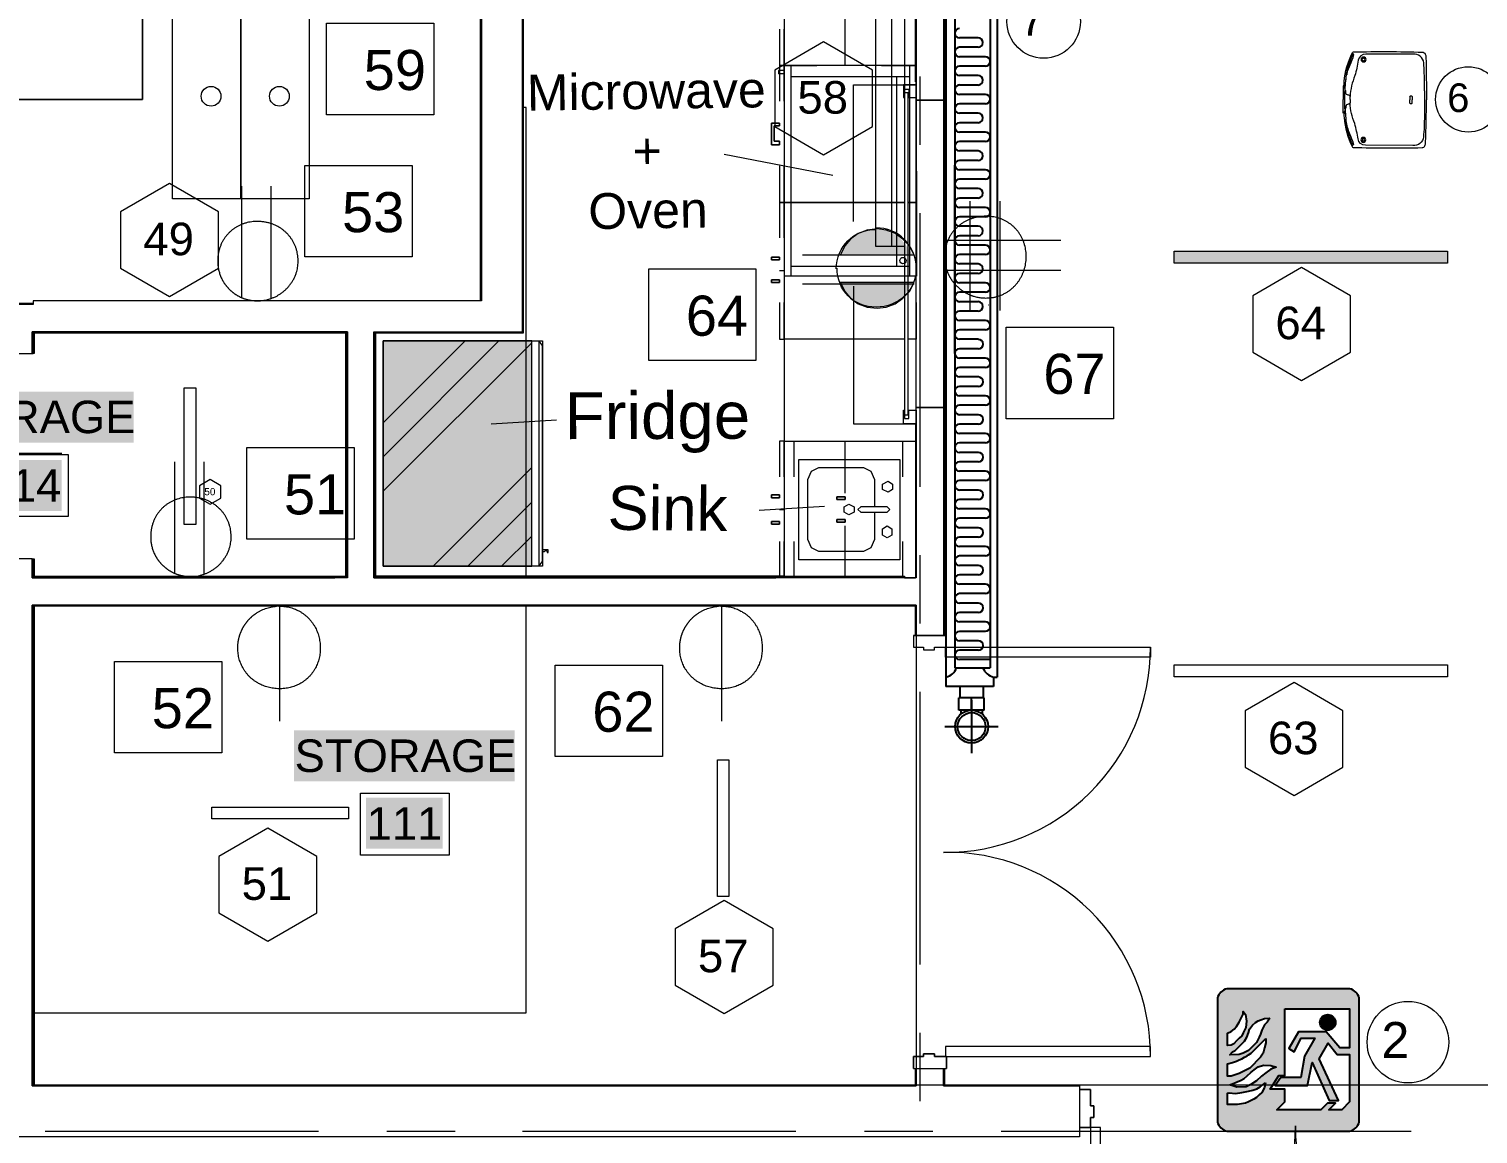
# Model space of a CAD drawing. Header units: inches. Extents: x 0.9 to 36.3, y 0.7 to 23.3.
# Drawn here: x 22.03 to 24.68, y 6.105 to 8.125 of the extents above; entities that cross this region are included whole.
import ezdxf

# ---------------------------------------------------------------- set-up
doc = ezdxf.new("R2010")
doc.units = ezdxf.units.IN
doc.linetypes.add('CENTER', pattern=[50.8, 31.75, -6.35, 6.35, -6.35])
doc.layers.get('0').update_dxf_attribs({"color": 1})
doc.layers.add('Baseboard heater', color=7, linetype='Continuous', true_color=0x581317)
doc.layers.add('PDF_Solid Fills', color=7, linetype='Continuous', true_color=0xffffff)
for name, color, linetype, lineweight, true_color in [('Blocks', 7, 'Continuous', 5, 0x9a9c7f), ('Boarder for name', 7, 'Continuous', 5, 0x777777), ('Doors', 7, 'Continuous', 5, 0xf2db9c), ('Lights', 7, 'Continuous', 15, 0xff0a0a), ('Numbering Baseboard Heater', 7, 'Continuous', 0, 0x581317), ('Numbering Lights', 1, 'Continuous', 15, 0xff0000), ('Numbering Projectors', 7, 'Continuous', 0, 0x9a9c7f), ('PDF_Geometry', 7, 'Continuous', 9, 0x777777)]:
    doc.layers.add(name, color=color, linetype=linetype, lineweight=lineweight, true_color=true_color)
for name, color, linetype, lineweight in [('Numbering receptecles', 170, 'Continuous', 15), ('Numbering Signages', 82, 'Continuous', 0), ('Receptacles', 170, 'Continuous', 15)]:
    doc.layers.add(name, color=color, linetype=linetype, lineweight=lineweight)
doc.layers.add('PDF_Text', color=7, linetype='Continuous')
doc.layers.add('Signages', color=82, linetype='Continuous')
doc.styles.add('PDF Arial', font='arial.ttf')
doc.styles.get("Standard").update_dxf_attribs({"font": 'arial.ttf'})

# ---------------------------------------------------------------- blocks, each defined once
blk = doc.blocks.new('Epson 5040ub_top_cad-block.com')
at = {"color": 0}
for points in [[(-73.9, -4.5), (-73.9, 0), (0, 0)], [(73.9, -4.5), (73.9, 0), (0, 0)], [(-230.6, -53.4), (-238.1, -47.2)], [(-219.7, -49.3), (-227.7, -42.6)], [(-208.3, -44.9), (-216.4, -38.2)], [(-198.7, -41.1), (-206.5, -34.6)], [(-188.1, -37), (-195.3, -31)], [(-177.2, -32.4), (-183.1, -27.5)], [(-167.9, -28.7), (-172.6, -24.9)], [(-157.3, -24.9), (-160.4, -22.3)], [(-147.5, -21.8), (-149.4, -20.3)], [(-138.3, -19.3), (-138.9, -18.8)], [(138.3, -19.3), (138.9, -18.8)], [(147.5, -21.8), (149.4, -20.3)], [(157.3, -24.9), (160.4, -22.3)], [(167.9, -28.7), (172.6, -24.9)], [(177.2, -32.4), (183.1, -27.5)], [(188.1, -37), (195.3, -31)], [(198.7, -41.1), (206.5, -34.6)], [(208.3, -44.9), (216.4, -38.2)], [(219.7, -49.3), (227.7, -42.6)], [(230.6, -53.4), (238.1, -47.2)], [(-18.6, -359.4), (0, -359.4)], [(-18.6, -371.4), (0, -371.4)], [(18.6, -359.4), (0, -359.4)], [(18.6, -371.4), (0, -371.4)], [(-48.7, -438.5), (48.7, -438.5)]]:
    blk.add_lwpolyline(points, dxfattribs=at)
for points in [[(0, -36.6), (-16.8, -36.6, -0.354906), (-24.2, -30.6, -0.016056), (-25.6, -22.2, 0.285232), (-31.3, -15.4, 0.084022), (-44.3, -13.5, -0.143766), (-48.6, -12.3, -0.072792), (-51.7, -9.7), (-60.2, -10.3, 0.320532), (-65.8, -5.2, 0.048215), (-96.9, -4.8, 0.096612), (-253.6, -49, 0.263617), (-257.6, -55.1, 0.012885), (-257.6, -426.5, -0.781265)], [(-60.2, -10.3), (-106, -13.5, 0.045223), (-106, -13.5, 0.07056), (-174.3, -31.3, -0.006437), (-228.3, -52.6, -0.072856), (-242.6, -55.7, -0.70445), (-245.6, -48.9, -0.081569), (-240.3, -45.4, -0.0531), (-169.8, -21.4, -0.048177), (-106, -13.5, -6.183682)], [(-48.7, -438.5), (-87.3, -438.5, -0.020934), (-200.3, -433.8, -0.427836), (-246.2, -376.8), (-246.2, -120.6, -0.367703), (-212.3, -80.7, 0.026801), (-129.5, -62.7, 0.03082), (-129.5, -62.7, -0.081077), (-16.8, -36.6, -8.970593)], [(-246.5, -53.2, -0.112665), (-245.6, -51.7, -0.081569), (-240.3, -48.2, -0.0531), (-169.8, -24.2, -0.02751), (-133.5, -18.2, -0.02751)], [(0, -36.6), (16.8, -36.6, 0.354906), (24.2, -30.6, 0.016056), (25.6, -22.2, -0.285232), (31.3, -15.4, -0.084022), (44.3, -13.5, 0.143766), (48.6, -12.3, 0.072792), (51.7, -9.7), (60.2, -10.3, -0.320532), (65.8, -5.2, -0.048215), (96.9, -4.8, -0.096612), (253.6, -49, -0.263617), (257.6, -55.1, -0.012885), (257.6, -426.5, 0.781265)], [(48.7, -438.5), (87.3, -438.5, 0.020934), (200.3, -433.8, 0.427836), (246.2, -376.8), (246.2, -120.6, 0.367703), (212.3, -80.7, -0.026801), (129.5, -62.7, -0.03082), (129.5, -62.7, 0.081077), (16.8, -36.6, 8.970593)], [(60.2, -10.3), (106, -13.5, -0.045223), (106, -13.5, -0.07056), (174.3, -31.3, 0.006437), (228.3, -52.6, 0.072856), (242.6, -55.7, 0.70445), (245.6, -48.9, 0.081569), (240.3, -45.4, 0.0531), (169.8, -21.4, 0.048177), (106, -13.5, 6.183682)], [(246.5, -53.2, 0.112665), (245.6, -51.7, 0.081569), (240.3, -48.2, 0.0531), (169.8, -24.2, 0.02751), (133.5, -18.2, 0.02751)], [(-257.6, -426.5, 0.30611), (-247.4, -441.7, 0.079705), (-229.7, -445.7, 0.003039), (0, -450, 73.76926)], [(257.6, -426.5, -0.30611), (247.4, -441.7, -0.079705), (229.7, -445.7, -0.003039), (0, -450, -73.76926)]]:
    blk.add_lwpolyline(points, format="xyb", dxfattribs=at)
for centre, radius in [((-217, -109.2), 13.3), ((-217, -109.2), 7.38), ((217, -109.2), 13.3), ((217, -109.2), 7.38)]:
    blk.add_circle(centre, radius, dxfattribs=at)
for centre, radius, start, end in [((0, -858.8), 850.7, 86.51693, 93.48307), ((-14, -365.4), 7.59, 127.73948, 232.26052), ((14, -365.4), 7.59, 307.73948, 52.26052)]:
    blk.add_arc(centre, radius, start, end, dxfattribs=at)

msp = doc.modelspace()

# ---------------------------------------------------------------- hatches: boundary and pattern name
at = {"layer": 'Lights', "linetype": 'ByBlock', "ltscale": 0.001, "transparency": 33554559}
h = msp.add_hatch(color=256, dxfattribs=at)
h.paths.add_polyline_path([(24.124, 7.7186), (24.124, 7.6966), (24.624, 7.6966), (24.624, 7.7186)])
h.paths.add_polyline_path([(26.474, 7.6966), (26.474, 7.7186), (25.974, 7.7186), (25.974, 7.6966)])
h.paths.add_polyline_path([(28.334, 7.6966), (28.334, 7.7186), (27.834, 7.7186), (27.834, 7.6966)])
at = {"layer": 'Receptacles', "linetype": 'ByBlock', "transparency": 33554559}
for points in [[(23.536, 7.747), (23.5136, 7.7164), (23.5136, 7.7123), (23.6462, 7.7123), (23.6218, 7.745), (23.5952, 7.7572), (23.5626, 7.7593)], [(23.6279, 7.6348), (23.6462, 7.6613), (23.5136, 7.6613), (23.5136, 7.6572), (23.536, 7.6287), (23.5605, 7.6164), (23.6014, 7.6185)]]:
    msp.add_hatch(color=256, dxfattribs=at).paths.add_polyline_path(points)
at = {"layer": 'Signages', "linetype": 'ByBlock', "ltscale": 0.001, "transparency": 33554559}
h = msp.add_hatch(color=256, dxfattribs=at)
h.paths.add_polyline_path([(24.4059, 6.2706), (24.4221, 6.2501), (24.4447, 6.2501), (24.4447, 6.1635), (24.4304, 6.1489), (24.4071, 6.1489), (24.4193, 6.1613), (24.4047, 6.1613), (24.3925, 6.1489), (24.3118, 6.1489), (24.3261, 6.1635), (24.3261, 6.1868), (24.2994, 6.1868), (24.3152, 6.2117), (24.3261, 6.2117), (24.3261, 6.3222), (24.2548, 6.3222), (24.2564, 6.311), (24.2549, 6.2994), (24.2501, 6.2895), (24.2476, 6.2844), (24.2428, 6.2798), (24.2378, 6.2748), (24.233, 6.2699), (24.2281, 6.2671), (24.2213, 6.2663), (24.2213, 6.2892), (24.2281, 6.2919), (24.2335, 6.2964), (24.2379, 6.3016), (24.2427, 6.309), (24.2453, 6.314), (24.2494, 6.3222), (24.2031, 6.3222), (24.2031, 6.1271, 0.273363), (24.2205, 6.1098), (24.3453, 6.1098, 0.005194), (24.3455, 6.1293, -0.001433), (24.3455, 6.1348, -0.001433), (24.3455, 6.1293, 0.005194), (24.3458, 6.1098), (24.4452, 6.1098, 0.273363), (24.4626, 6.1271), (24.4626, 6.3222), (24.4447, 6.3222), (24.4447, 6.2624), (24.4268, 6.2624), (24.4019, 6.2918), (24.3511, 6.2918), (24.3334, 6.2612), (24.3434, 6.2549), (24.3564, 6.2801), (24.3811, 6.2801), (24.3626, 6.2472), (24.3554, 6.2081), (24.3188, 6.2081), (24.309, 6.1933), (24.3679, 6.1933), (24.3764, 6.2352), (24.4072, 6.1662), (24.4243, 6.1662), (24.3893, 6.2419)])
h.paths.add_polyline_path([(24.3106, 6.227), (24.3008, 6.2231), (24.2915, 6.2168), (24.2837, 6.2102), (24.2743, 6.202), (24.2645, 6.1951), (24.2557, 6.191), (24.2384, 6.1903), (24.2256, 6.1948), (24.2337, 6.1979), (24.2407, 6.2006), (24.2455, 6.2024), (24.2518, 6.2063), (24.2575, 6.2113), (24.2642, 6.2173), (24.2706, 6.222), (24.2779, 6.2278), (24.2876, 6.2307), (24.301, 6.2299)], flags=16)
h.paths.add_polyline_path([(24.2918, 6.2717), (24.2894, 6.2623), (24.2869, 6.2524), (24.2819, 6.2451), (24.2771, 6.2403), (24.2673, 6.2303), (24.2624, 6.2254), (24.2576, 6.2229), (24.2526, 6.2204), (24.2427, 6.2155), (24.2354, 6.213), (24.228, 6.2105), (24.2213, 6.2105), (24.2213, 6.2328), (24.2305, 6.2352), (24.2378, 6.2377), (24.2429, 6.2401), (24.2477, 6.2423), (24.2526, 6.245), (24.2574, 6.2476), (24.2599, 6.2498), (24.265, 6.2523), (24.2697, 6.2572), (24.2746, 6.2622), (24.2795, 6.2672), (24.2845, 6.2721), (24.2894, 6.277), (24.2917, 6.2796)], flags=16)
h.paths.add_polyline_path([(24.2992, 6.3165), (24.2943, 6.3094), (24.2894, 6.3042), (24.2869, 6.2993), (24.2844, 6.2944), (24.282, 6.287), (24.2796, 6.282), (24.2772, 6.2771), (24.2747, 6.2722), (24.2697, 6.2672), (24.2648, 6.2623), (24.2599, 6.2574), (24.2501, 6.2524), (24.2427, 6.25), (24.2256, 6.2498), (24.2308, 6.2548), (24.2356, 6.2572), (24.2404, 6.2621), (24.2478, 6.2695), (24.2525, 6.2746), (24.2572, 6.282), (24.2597, 6.2896), (24.262, 6.2966), (24.2673, 6.3039), (24.2725, 6.3088), (24.2777, 6.3115), (24.2822, 6.3137), (24.2895, 6.316)], flags=16)
h.paths.add_polyline_path([(24.291, 6.1983), (24.2892, 6.19), (24.2844, 6.1809), (24.2795, 6.1761), (24.2745, 6.1712), (24.2698, 6.1687), (24.2649, 6.1661), (24.2599, 6.1638), (24.2547, 6.1614), (24.2473, 6.1602), (24.2399, 6.1588), (24.2213, 6.1588), (24.2213, 6.1793), (24.2244, 6.1802), (24.236, 6.1788), (24.2475, 6.1806), (24.26, 6.183), (24.2677, 6.1852), (24.2752, 6.1872), (24.281, 6.1909), (24.2846, 6.1932)], flags=16)
h.paths.add_polyline_path([(24.2205, 6.3704, 0.273363), (24.2031, 6.353), (24.2031, 6.3222), (24.2494, 6.3222), (24.2502, 6.3237), (24.2503, 6.3286), (24.2546, 6.3233), (24.2548, 6.3222), (24.3261, 6.3222), (24.3261, 6.3336), (24.4447, 6.3336), (24.4447, 6.3222), (24.4626, 6.3222), (24.4626, 6.353, 0.273363), (24.4452, 6.3704)])
msp.add_hatch(color=256, dxfattribs=at).paths.add_polyline_path([(24.4191, 6.3088, 0.323845), (24.4093, 6.3222), (24.4004, 6.3222, 0.323845), (24.3907, 6.3088, 1)])

# ---------------------------------------------------------------- linework, layer by layer
at = {"layer": 'Baseboard heater', "linetype": 'ByBlock', "ltscale": 0.5}
for p, q in [((23.7065, 8.4852), (23.7066, 6.9227)), ((23.8002, 8.4677), (23.8003, 6.9402)), ((23.7659, 6.9893), (23.7314, 6.9893)), ((23.7874, 6.9721), (23.7314, 6.9721)), ((23.7228, 6.9571), (23.7874, 6.9571)), ((23.7939, 6.9227), (23.7066, 6.9227)), ((23.7939, 6.9402), (23.8003, 6.9402)), ((23.7939, 6.9402), (23.7939, 6.9227))]:
    msp.add_line(p, q, dxfattribs=at)
at = {"layer": 'Baseboard heater', "linetype": 'ByBlock', "ltscale": 0.3}
for p, q in [((23.7228, 8.4507), (23.7228, 6.9571)), ((23.7873, 8.4507), (23.7874, 6.9571)), ((23.7658, 8.1086), (23.7314, 8.1086)), ((23.7658, 8.0914), (23.7314, 8.0914)), ((23.7787, 8.0742), (23.7314, 8.0742)), ((23.7787, 8.0569), (23.7314, 8.0569)), ((23.7658, 8.0397), (23.7314, 8.0397)), ((23.7658, 8.0225), (23.7314, 8.0225)), ((23.7787, 8.0053), (23.7314, 8.0053)), ((23.7787, 7.9881), (23.7314, 7.9881)), ((23.7658, 7.9708), (23.7314, 7.9708)), ((23.7658, 7.9536), (23.7314, 7.9536)), ((23.7787, 7.9364), (23.7314, 7.9364)), ((23.7787, 7.9192), (23.7314, 7.9192)), ((23.7658, 7.902), (23.7314, 7.902)), ((23.7228, 7.5317), (23.7228, 7.8761)), ((23.7658, 7.8847), (23.7314, 7.8847)), ((23.7874, 7.8789), (23.7874, 7.5317)), ((23.7787, 7.8675), (23.7314, 7.8675)), ((23.7787, 7.8503), (23.7314, 7.8503)), ((23.7658, 7.8331), (23.7314, 7.8331)), ((23.7658, 7.8159), (23.7314, 7.8159)), ((23.7788, 7.7986), (23.7314, 7.7986)), ((23.7788, 7.7814), (23.7314, 7.7814)), ((23.7658, 7.7642), (23.7314, 7.7642)), ((23.7658, 7.747), (23.7314, 7.747)), ((23.7788, 7.7298), (23.7314, 7.7298)), ((23.7788, 7.7125), (23.7314, 7.7125)), ((23.7658, 7.6953), (23.7314, 7.6953)), ((23.7658, 7.6781), (23.7314, 7.6781)), ((23.7788, 7.6609), (23.7314, 7.6609)), ((23.7788, 7.6437), (23.7314, 7.6437)), ((23.7658, 7.6264), (23.7314, 7.6264)), ((23.7658, 7.6092), (23.7314, 7.6092)), ((23.7788, 7.592), (23.7314, 7.592)), ((23.7788, 7.5748), (23.7314, 7.5748)), ((23.7659, 7.5576), (23.7314, 7.5576)), ((23.7659, 7.5403), (23.7314, 7.5403)), ((23.7788, 7.5231), (23.7314, 7.5231)), ((23.7788, 7.5059), (23.7314, 7.5059)), ((23.7659, 7.4887), (23.7314, 7.4887)), ((23.7659, 7.4715), (23.7314, 7.4715)), ((23.7788, 7.4542), (23.7314, 7.4542)), ((23.7788, 7.437), (23.7314, 7.437)), ((23.7659, 7.4198), (23.7314, 7.4198)), ((23.7659, 7.4026), (23.7314, 7.4026)), ((23.7788, 7.3854), (23.7314, 7.3854)), ((23.7788, 7.3681), (23.7314, 7.3681)), ((23.7659, 7.3509), (23.7314, 7.3509)), ((23.7659, 7.3337), (23.7314, 7.3337)), ((23.7788, 7.3165), (23.7314, 7.3165)), ((23.7788, 7.2993), (23.7314, 7.2993)), ((23.7659, 7.282), (23.7314, 7.282)), ((23.7659, 7.2648), (23.7314, 7.2648)), ((23.7788, 7.2476), (23.7314, 7.2476)), ((23.7788, 7.2304), (23.7314, 7.2304)), ((23.7659, 7.2132), (23.7314, 7.2132)), ((23.7659, 7.1959), (23.7314, 7.1959)), ((23.7788, 7.1787), (23.7314, 7.1787)), ((23.7788, 7.1615), (23.7314, 7.1615)), ((23.7659, 7.1443), (23.7314, 7.1443)), ((23.7659, 7.1271), (23.7314, 7.1271)), ((23.7788, 7.1098), (23.7314, 7.1098)), ((23.7788, 7.0926), (23.7314, 7.0926)), ((23.7659, 7.0754), (23.7314, 7.0754)), ((23.7659, 7.0582), (23.7314, 7.0582)), ((23.7788, 7.041), (23.7314, 7.041)), ((23.7788, 7.0237), (23.7314, 7.0237)), ((23.7659, 7.0065), (23.7314, 7.0065)), ((23.7319, 6.9227), (23.7319, 6.902)), ((23.775, 6.9227), (23.775, 6.902)), ((23.7767, 6.902), (23.7302, 6.902)), ((23.7302, 6.8796), (23.7302, 6.902)), ((23.7535, 6.8796), (23.7535, 6.902)), ((23.7535, 6.8981), (23.7535, 6.8009)), ((23.7767, 6.8796), (23.7767, 6.902)), ((23.7767, 6.8796), (23.7302, 6.8796)), ((23.7341, 6.8796), (23.7341, 6.8726)), ((23.7728, 6.8796), (23.7728, 6.8726)), ((23.7049, 6.8495), (23.802, 6.8495))]:
    msp.add_line(p, q, dxfattribs=at)
at = {"layer": 'Baseboard heater', "linetype": 'ByBlock', "ltscale": 0.5}
for radius in [0.0301, 0.0256]:
    msp.add_circle((23.7535, 6.8495), radius, dxfattribs=at)
at = {"layer": 'Baseboard heater', "linetype": 'ByBlock', "ltscale": 0.3}
for centre, start, end in [((23.7314, 8.1172), 90.0029, 270.0029), ((23.7314, 8.0828), 90.0029, 270.0029), ((23.7658, 8.1), 270.0029, 90.0029), ((23.7314, 8.0483), 90.0029, 270.0029), ((23.7787, 8.0655), 270.0029, 90.0029), ((23.7658, 8.0311), 270.0029, 90.0029), ((23.7314, 8.0139), 90.0029, 270.0029), ((23.7787, 7.9967), 270.0029, 90.0029), ((23.7314, 7.9794), 90.0029, 270.0029), ((23.7314, 7.945), 90.0029, 270.0029), ((23.7658, 7.9622), 270.0029, 90.0029), ((23.7787, 7.9278), 270.0029, 90.0029), ((23.7314, 7.9106), 90.0029, 270.0029), ((23.7658, 7.8933), 270.0029, 90.0029), ((23.7314, 7.8761), 90.0029, 270.0029), ((23.7314, 7.8417), 90.0029, 270.0029), ((23.7787, 7.8589), 270.0029, 90.0029), ((23.7658, 7.8245), 270.0029, 90.0029), ((23.7314, 7.8072), 90.0029, 270.0029), ((23.7788, 7.79), 270.0029, 90.0029), ((23.7314, 7.7728), 90.0029, 270.0029), ((23.7314, 7.7384), 90.0029, 270.0029), ((23.7658, 7.7556), 270.0029, 90.0029), ((23.7314, 7.7039), 90.0029, 270.0029), ((23.7788, 7.7211), 270.0029, 90.0029), ((23.7658, 7.6867), 270.0029, 90.0029), ((23.7314, 7.6695), 90.0029, 270.0029), ((23.7788, 7.6523), 270.0029, 90.0029), ((23.7314, 7.635), 90.0029, 270.0029), ((23.7314, 7.6006), 90.0029, 270.0029), ((23.7658, 7.6178), 270.0029, 90.0029), ((23.7788, 7.5834), 270.0029, 90.0029), ((23.7314, 7.5662), 90.0029, 270.0029), ((23.7659, 7.5489), 270.0029, 90.0029), ((23.7314, 7.5317), 90.0029, 270.0029), ((23.7314, 7.4973), 90.0029, 270.0029), ((23.7788, 7.5145), 270.0029, 90.0029), ((23.7659, 7.4801), 270.0029, 90.0029), ((23.7314, 7.4628), 90.0029, 270.0029), ((23.7788, 7.4456), 270.0029, 90.0029), ((23.7314, 7.4284), 90.0029, 270.0029), ((23.7314, 7.394), 90.0029, 270.0029), ((23.7659, 7.4112), 270.0029, 90.0029), ((23.7314, 7.3595), 90.0029, 270.0029), ((23.7788, 7.3768), 270.0029, 90.0029), ((23.7659, 7.3423), 270.0029, 90.0029), ((23.7314, 7.3251), 90.0029, 270.0029), ((23.7788, 7.3079), 270.0029, 90.0029), ((23.7314, 7.2907), 90.0029, 270.0029), ((23.7314, 7.2562), 90.0029, 270.0029), ((23.7659, 7.2734), 270.0029, 90.0029), ((23.7788, 7.239), 270.0029, 90.0029), ((23.7314, 7.2218), 90.0029, 270.0029), ((23.7659, 7.2046), 270.0029, 90.0029), ((23.7314, 7.1873), 90.0029, 270.0029), ((23.7314, 7.1529), 90.0029, 270.0029), ((23.7788, 7.1701), 270.0029, 90.0029), ((23.7659, 7.1357), 270.0029, 90.0029), ((23.7314, 7.1185), 90.0029, 270.0029), ((23.7788, 7.1012), 270.0029, 90.0029), ((23.7314, 7.084), 90.0029, 270.0029), ((23.7659, 7.0668), 270.0029, 90.0029), ((23.7314, 7.0496), 90.0029, 270.0029), ((23.7314, 7.0151), 90.0029, 270.0029), ((23.7788, 7.0324), 270.0029, 90.0029), ((23.7659, 6.9979), 270.0029, 90.0029)]:
    msp.add_arc(centre, 0.00861, start, end, dxfattribs=at)
at = {"layer": 'Baseboard heater', "linetype": 'ByBlock', "ltscale": 0.5}
for centre, radius, start, end in [((23.7314, 6.9807), 0.00861, 90.0029, 270.0029), ((23.7022, 6.9648), 0.025, 280.1098, 342.1628), ((23.7982, 6.9648), 0.025, 197.8431, 259.896)]:
    msp.add_arc(centre, radius, start, end, dxfattribs=at)
at = {"layer": 'Blocks', "linetype": 'ByBlock'}
for p, q in [((23.4107, 8.058), (23.4107, 7.6734)), ((23.6524, 8.058), (23.4107, 8.058)), ((23.4228, 8.058), (23.4228, 7.6734)), ((23.6403, 8.058), (23.6403, 7.6734)), ((23.6524, 7.6734), (23.6524, 8.058)), ((23.4006, 8.0489), (23.4006, 8.0429)), ((23.4107, 8.0489), (23.4006, 8.0489)), ((23.4107, 8.0429), (23.4006, 8.0429)), ((23.6403, 8.0376), (23.4228, 8.0376)), ((23.6161, 8.0376), (23.6161, 7.6912)), ((23.4228, 7.6912), (23.6403, 7.6912)), ((23.4107, 7.6734), (23.6524, 7.6734))]:
    msp.add_line(p, q, dxfattribs=at)
at = {"layer": 'Blocks', "ltscale": 0.01}
msp.add_line((23.3011, 7.8958), (23.4998, 7.8577), dxfattribs=at)
at = {"layer": 'Blocks', "linetype": 'CENTER', "ltscale": 0.01}
for p, q in [((23.7847, 7.6203), (23.7841, 7.6202)), ((22.875, 7.4031), (22.9946, 7.4105)), ((23.3652, 7.2451), (23.4848, 7.2525))]:
    msp.add_line(p, q, dxfattribs=at)
at = {"layer": 'Blocks', "linetype": 'ByBlock'}
for points in [[(21.9241, 8.3697), (21.9241, 7.9963), (22.2374, 7.9963), (22.2374, 8.808), (22.8574, 8.808), (22.2374, 8.808), (22.2374, 7.9963), (21.9241, 7.9963)], [(21.9241, 7.9963), (22.2374, 7.9963), (22.2374, 8.008), (22.2374, 7.9963)], [(22.6774, 7.5547), (22.6774, 7.143), (22.9491, 7.143), (22.9491, 7.5547)], [(23.6224, 7.1547), (23.4374, 7.1547), (23.4374, 7.338), (23.6224, 7.338)], [(23.6007, 7.278), (23.5907, 7.283), (23.5907, 7.293), (23.6007, 7.298), (23.609, 7.293), (23.609, 7.283)], [(23.3874, 7.273), (23.4024, 7.273), (23.4024, 7.268), (23.4024, 7.273), (23.3924, 7.273), (23.4024, 7.273), (23.4024, 7.268), (23.4024, 7.273), (23.3874, 7.273), (23.3874, 7.268), (23.4024, 7.268), (23.3874, 7.268)], [(23.3924, 7.268), (23.4024, 7.268)], [(23.5224, 7.2647), (23.5074, 7.2647), (23.5074, 7.2697), (23.5224, 7.2697), (23.5074, 7.2697), (23.5074, 7.2647), (23.5224, 7.2647), (23.5124, 7.2647)], [(23.529, 7.2364), (23.5207, 7.2414), (23.5207, 7.2514), (23.529, 7.2564), (23.539, 7.2514), (23.539, 7.2414)], [(23.599, 7.2414), (23.604, 7.2464), (23.599, 7.2514), (23.5507, 7.2514), (23.5457, 7.2464), (23.5507, 7.2414)], [(23.3874, 7.2247), (23.4024, 7.2247), (23.4024, 7.2197), (23.4024, 7.2247), (23.3924, 7.2247), (23.4024, 7.2247), (23.4024, 7.2197), (23.4024, 7.2247), (23.3874, 7.2247), (23.3874, 7.2197), (23.4024, 7.2197), (23.3874, 7.2197)], [(23.3924, 7.2197), (23.4024, 7.2197)], [(23.5224, 7.223), (23.5074, 7.223), (23.5074, 7.228), (23.5224, 7.228), (23.5074, 7.228), (23.5074, 7.223), (23.5224, 7.223), (23.5124, 7.223)], [(23.5224, 7.228), (23.5124, 7.228)], [(23.599, 7.1947), (23.5907, 7.1997), (23.5907, 7.2114), (23.599, 7.2164), (23.6074, 7.2114), (23.6074, 7.1997)]]:
    msp.add_lwpolyline(points, close=True, dxfattribs=at)
for points in [[(22.6774, 7.343), (22.8891, 7.5547)], [(22.6774, 7.4047), (22.8274, 7.5547)], [(22.9691, 7.168), (22.9691, 7.143), (22.9491, 7.143), (22.6774, 7.143), (22.6774, 7.5547), (22.9491, 7.5547), (22.9691, 7.5547), (22.9691, 7.173)], [(22.9624, 7.143), (22.9491, 7.143), (22.9491, 7.5547), (22.9624, 7.5547), (22.9624, 7.143), (22.9691, 7.1514), (22.9691, 7.5464), (22.9624, 7.5547)], [(22.6774, 7.2797), (22.9491, 7.5514)], [(22.9691, 7.5347), (22.9691, 7.1647)], [(22.9691, 7.3497), (22.9691, 7.1747), (22.9691, 7.523), (22.9691, 7.1747), (22.9691, 7.523)], [(22.7691, 7.143), (22.9491, 7.323)], [(23.5757, 7.2414), (23.5757, 7.1914), (23.569, 7.1764), (23.5557, 7.1697), (23.474, 7.1697), (23.4607, 7.1764), (23.454, 7.1914), (23.454, 7.3014), (23.4607, 7.3164), (23.474, 7.323), (23.5557, 7.323), (23.569, 7.3164), (23.5757, 7.3014), (23.5757, 7.2514)], [(23.5224, 7.2647), (23.5224, 7.2697), (23.5224, 7.2647)], [(23.5224, 7.2647), (23.5224, 7.2697), (23.5224, 7.2647)], [(22.8324, 7.143), (22.9491, 7.2597)], [(22.8941, 7.143), (22.9491, 7.198)]]:
    msp.add_lwpolyline(points, dxfattribs=at)
msp.add_circle((23.6281, 7.7015), 0.00589, dxfattribs=at)
at = {"layer": 'Blocks', "linetype": 'ByBlock', "transparency": 33554559}
msp.add_solid([(22.6774, 7.143), (22.9491, 7.143), (22.6774, 7.5547), (22.9491, 7.5547)], dxfattribs=at)
at = {"layer": 'Boarder for name', "linetype": 'ByBlock'}
for points in [[(21.9396, 7.3472), (22.1012, 7.3472), (22.1012, 7.2338), (21.9396, 7.2338)], [(22.6363, 6.7277), (22.7979, 6.7277), (22.7979, 6.6144), (22.6363, 6.6144)]]:
    msp.add_lwpolyline(points, close=True, dxfattribs=at)
at = {"layer": 'Doors', "linetype": 'ByBlock'}
for p, q in [((23.6474, 7.0164), (23.7074, 7.0164)), ((23.6474, 6.2247), (23.7074, 6.2247))]:
    msp.add_line(p, q, dxfattribs=at)
for points in [[(23.6474, 7.0164), (23.6474, 6.9947), (23.6657, 6.9947), (23.6657, 6.9897), (23.6857, 6.9897), (23.6857, 6.9947), (23.7074, 6.9947), (23.7074, 7.0164)], [(24.0807, 6.9947), (24.0807, 6.9764), (23.7057, 6.9764), (23.7057, 6.9947)], [(24.0807, 6.2464), (24.0807, 6.2647), (23.7057, 6.2647), (23.7057, 6.2464)], [(23.6474, 6.2247), (23.7074, 6.2247), (23.7074, 6.2464), (23.6857, 6.2464), (23.6857, 6.2514), (23.6657, 6.2514), (23.6657, 6.2464), (23.6474, 6.2464)], [(23.9707, 5.7414), (23.989, 5.7414), (23.989, 6.1164), (23.9707, 6.1164)]]:
    msp.add_lwpolyline(points, close=True, dxfattribs=at)
for points in [[(23.6474, 7.0164), (23.6474, 6.9947), (23.6657, 6.9947), (23.6657, 6.9897), (23.6857, 6.9897), (23.6857, 6.9947), (23.7074, 6.9947), (23.7074, 7.0164)], [(23.6474, 6.2247), (23.6474, 6.2464), (23.6657, 6.2464), (23.6657, 6.2514), (23.6857, 6.2514), (23.6857, 6.2464), (23.7074, 6.2464), (23.7074, 6.2247)]]:
    msp.add_lwpolyline(points, dxfattribs=at)
for points in [[(24.0807, 6.2464, 0.420932), (23.7024, 6.6197, 0.417351), (24.0807, 6.9947)], [(23.9707, 5.7414, 0.413301), (24.3457, 6.1198, 0.413301), (24.7207, 5.7414)]]:
    msp.add_lwpolyline(points, format="xyb", dxfattribs=at)
at = {"layer": 'Lights', "linetype": 'ByBlock'}
for points in [[(22.4174, 8.8815), (22.4174, 7.8145), (22.2924, 7.8145), (22.2924, 8.8815)], [(22.5424, 8.8815), (22.5424, 7.8145), (22.4174, 7.8145), (22.4174, 8.8815)], [(23.6307, 8.2038), (23.6307, 7.7272), (23.5786, 7.7272), (23.5786, 8.2038)], [(24.124, 7.6966), (24.124, 7.7186), (24.624, 7.7186), (24.624, 7.6966)], [(22.3136, 7.4689), (22.3346, 7.4689), (22.3346, 7.2189), (22.3136, 7.2189)], [(24.124, 6.9405), (24.124, 6.9625), (24.624, 6.9625), (24.624, 6.9405)], [(23.3096, 6.5389), (23.2886, 6.5389), (23.2886, 6.7889), (23.3096, 6.7889)], [(22.3641, 6.681), (22.3641, 6.702), (22.6141, 6.702), (22.6141, 6.681)]]:
    msp.add_lwpolyline(points, close=True, dxfattribs=at)
msp.add_lwpolyline([(23.6078, 7.7272), (23.6078, 8.2038)], dxfattribs=at)
for centre in [(22.3627, 8.0019), (22.4877, 8.0019)]:
    msp.add_circle(centre, 0.018, dxfattribs=at)
at = {"layer": 'Numbering Baseboard Heater', "linetype": 'ByBlock', "ltscale": 0.001}
msp.add_circle((23.8854, 8.1384), 0.0671, dxfattribs=at)
at = {"layer": 'Numbering Lights', "linetype": 'ByBlock', "ltscale": 0.001}
for points in [[(23.4829, 8.1012), (23.3935, 8.0496), (23.3935, 7.9464), (23.4829, 7.8947), (23.5723, 7.9464), (23.5723, 8.0496)], [(22.2868, 7.8423), (22.1973, 7.7907), (22.1973, 7.6874), (22.2868, 7.6358), (22.3762, 7.6874), (22.3762, 7.7907)], [(24.357, 7.6888), (24.2676, 7.6372), (24.2676, 7.534), (24.357, 7.4823), (24.4464, 7.534), (24.4464, 7.6372)], [(22.361, 7.3013), (22.3413, 7.29), (22.3413, 7.2673), (22.361, 7.2559), (22.3806, 7.2673), (22.3806, 7.29)], [(24.3433, 6.9302), (24.2539, 6.8785), (24.2539, 6.7753), (24.3433, 6.7237), (24.4327, 6.7753), (24.4327, 6.8785)], [(22.4665, 6.6639), (22.377, 6.6122), (22.377, 6.509), (22.4665, 6.4574), (22.5559, 6.509), (22.5559, 6.6122)], [(23.3009, 6.5315), (23.2115, 6.4799), (23.2115, 6.3767), (23.3009, 6.325), (23.3904, 6.3767), (23.3904, 6.4799)]]:
    msp.add_lwpolyline(points, close=True, dxfattribs=at)
at = {"layer": 'Numbering Projectors', "linetype": 'ByBlock', "ltscale": 0.001}
msp.add_circle((24.6619, 7.9962), 0.0597, dxfattribs=at)
at = {"layer": 'Numbering receptecles', "linetype": 'ByBlock', "ltscale": 0.001}
for points in [[(22.5741, 8.1354), (22.7701, 8.1354), (22.7701, 7.9681), (22.5741, 7.9681)], [(22.5344, 7.8755), (22.7304, 7.8755), (22.7304, 7.7082), (22.5344, 7.7082)], [(23.1631, 7.6862), (23.3591, 7.6862), (23.3591, 7.5189), (23.1631, 7.5189)], [(23.8168, 7.5798), (24.0128, 7.5798), (24.0128, 7.4125), (23.8168, 7.4125)], [(22.4282, 7.3596), (22.6242, 7.3596), (22.6242, 7.1923), (22.4282, 7.1923)], [(22.1863, 6.9686), (22.3823, 6.9686), (22.3823, 6.8014), (22.1863, 6.8014)], [(22.992, 6.9621), (23.188, 6.9621), (23.188, 6.7948), (22.992, 6.7948)]]:
    msp.add_lwpolyline(points, close=True, dxfattribs=at)
at = {"layer": 'Numbering Signages', "linetype": 'ByBlock', "ltscale": 0.001}
msp.add_circle((24.5515, 6.2727, 4.0873), 0.0746, dxfattribs=at)
at = {"layer": 'PDF_Geometry', "linetype": 'ByBlock'}
for points in [[(22.8574, 9.223), (22.8574, 7.628), (22.0374, 7.628), (22.0374, 7.6214), (22.0358, 7.6214), (21.9874, 7.6214)], [(23.6507, 7.403), (23.6507, 7.1214), (22.6607, 7.1214), (22.6607, 7.5714), (22.8574, 7.5714), (22.9324, 7.5714), (22.9324, 9.223)], [(22.6791, 7.5714), (22.9324, 7.5714), (22.9324, 9.223)], [(23.5907, 8.558), (23.6524, 8.558), (23.6524, 8.568), (23.4107, 8.568), (23.4107, 7.1247), (22.6641, 7.1247), (22.6641, 7.5697), (22.9341, 7.5697), (22.9324, 7.5697), (22.9341, 7.5697), (22.9341, 9.2196), (22.9341, 9.2213), (22.9324, 9.2213), (23.6507, 9.2213), (23.6507, 9.1846), (23.6507, 9.2196), (23.6507, 9.1846)], [(22.9324, 9.2213), (22.9324, 7.5697), (22.9324, 9.2213)], [(22.8574, 7.6414), (22.8574, 8.808), (22.7574, 8.808), (22.5907, 8.808)], [(22.8557, 7.628), (22.8557, 8.808)], [(23.704, 7.0964), (23.704, 7.0597), (23.704, 7.0964), (23.704, 7.0597), (23.704, 7.0964), (23.704, 8.8096), (23.704, 7.0964), (23.704, 8.8096), (23.7024, 8.8096), (23.7024, 7.0964), (23.7024, 7.0597), (23.7024, 7.0164)], [(23.6507, 8.553), (23.6507, 8.558), (23.6524, 8.558), (23.6524, 8.028), (23.6507, 8.028), (23.6507, 8.493)], [(23.6524, 8.153), (23.6524, 8.058), (23.5224, 8.058), (23.5224, 8.153)], [(23.4024, 8.1247), (23.4024, 8.058), (23.4107, 8.058), (23.4024, 8.058), (23.4024, 7.993)], [(23.4107, 7.993), (23.4107, 8.058), (23.4707, 8.058), (23.4107, 8.058), (23.4107, 8.1247)], [(23.6524, 8.0583), (23.6529, 7.6733)], [(23.659, 8.038), (23.659, 7.913)], [(23.5374, 7.773), (23.5374, 7.898), (23.5374, 8.023), (23.6524, 8.023)], [(22.9391, 7.1247), (22.9391, 7.9813), (22.9341, 7.9813)], [(23.6524, 7.428), (23.6524, 7.9997), (23.6524, 7.808), (23.6374, 7.808), (23.6524, 7.808), (23.6524, 7.743)], [(23.4024, 7.953), (23.4024, 7.948), (23.4024, 7.953), (23.3874, 7.953), (23.3874, 7.913), (23.4024, 7.913)], [(23.3874, 7.953), (23.4024, 7.953)], [(23.3874, 7.913), (23.3874, 7.953)], [(23.3924, 7.948), (23.3924, 7.9197), (23.4024, 7.9197)], [(23.3924, 7.9197), (23.3924, 7.948)], [(23.3924, 7.948), (23.3924, 7.9197), (23.4024, 7.9197)], [(23.3924, 7.9197), (23.3924, 7.948)], [(23.4024, 7.913), (23.3874, 7.913)], [(23.4024, 7.9197), (23.4024, 7.913), (23.4024, 7.9197), (23.3924, 7.9197)], [(23.4024, 7.9197), (23.4024, 7.913), (23.4024, 7.9197), (23.3924, 7.9197)], [(23.4024, 7.8747), (23.4024, 7.808), (23.4107, 7.808), (23.4024, 7.808), (23.4024, 7.743)], [(23.4107, 7.743), (23.4107, 7.808), (23.6307, 7.808), (23.4107, 7.808), (23.4107, 7.8747)], [(23.659, 7.788), (23.659, 7.288)], [(23.4107, 7.683), (23.4024, 7.683)], [(23.4024, 7.6614), (23.4024, 7.6664), (23.4024, 7.6614)], [(23.4024, 7.6614), (23.4024, 7.6664), (23.4024, 7.6614)], [(23.5374, 7.6547), (23.5374, 7.528), (23.5374, 7.403), (23.6524, 7.403)], [(21.9874, 7.6214), (21.9874, 7.5314), (21.9858, 7.5314), (21.9858, 7.623), (21.9841, 7.623), (22.0374, 7.623)], [(21.9858, 7.623), (22.0374, 7.623), (21.9858, 7.623)], [(23.4024, 7.6247), (23.4024, 7.558), (23.4107, 7.558)], [(23.6307, 7.558), (23.4107, 7.558), (23.4107, 7.6247)], [(23.6524, 7.6247), (23.6524, 7.558), (23.6374, 7.558)], [(21.9874, 7.5314), (22.0358, 7.5314), (22.0358, 7.5714), (22.6124, 7.5714), (22.6124, 7.1214), (22.0358, 7.1214), (22.0358, 7.1564), (21.9874, 7.1564)], [(22.6107, 7.1214), (22.6107, 7.5714), (22.6124, 7.5714), (22.0358, 7.5714), (22.0358, 7.5314), (22.0374, 7.5314), (22.0374, 7.5697), (22.0391, 7.5697), (22.0391, 7.5314), (22.0374, 7.5314)], [(22.0358, 7.1564), (22.0374, 7.1564), (22.0391, 7.1564), (22.0391, 7.1247), (22.0391, 7.123), (22.0374, 7.123), (22.6107, 7.123), (22.6107, 7.5697), (22.0374, 7.5697)], [(22.6124, 7.123), (22.0374, 7.123), (22.0391, 7.123), (22.0391, 7.1247), (22.6091, 7.1247), (22.6091, 7.5697), (22.0391, 7.5697), (22.0374, 7.5697), (22.6124, 7.5697)], [(22.0374, 7.5697), (22.0374, 7.5314), (22.0374, 7.5697)], [(22.6124, 7.1214), (22.6124, 7.5714)], [(22.6624, 7.5714), (22.6624, 7.1214), (22.6607, 7.1214), (23.3957, 7.1214)], [(22.6607, 7.1214), (22.6607, 7.5714)], [(22.6607, 7.5697), (22.9324, 7.5697), (22.6624, 7.5697), (22.6624, 7.123), (23.3957, 7.123), (22.6607, 7.123)], [(23.6524, 7.4097), (23.6524, 7.1214), (23.6524, 7.433), (23.7024, 7.433), (23.7024, 7.0964), (23.7024, 7.0597), (23.7024, 7.0164), (23.6524, 7.0164), (23.6524, 7.0597), (23.6524, 7.0714), (22.0358, 7.0714), (22.0358, 6.1931), (23.6524, 6.1931), (23.6524, 6.2247), (23.7024, 6.2247), (23.7024, 6.1931), (23.9507, 6.1931), (23.9507, 6.0998), (20.3292, 6.0998)], [(23.4107, 7.3714), (23.4024, 7.3714), (23.4024, 7.3064)], [(23.4107, 7.3064), (23.4107, 7.3714), (23.4707, 7.3714)], [(23.429, 7.3064), (23.429, 7.3714), (23.6274, 7.3714), (23.6274, 7.3064)], [(23.5224, 7.2764), (23.5224, 7.3714), (23.6524, 7.3714), (23.6524, 7.2764)], [(23.589, 7.3714), (23.6507, 7.3714)], [(22.0899, 7.3488), (21.9116, 7.3488)], [(22.9691, 7.3564), (22.9691, 7.1664)], [(23.4024, 7.2464), (23.4107, 7.2464)], [(23.5224, 7.223), (23.5224, 7.228), (23.5224, 7.223)], [(23.5224, 7.223), (23.5224, 7.228), (23.5224, 7.223)], [(23.6524, 7.2164), (23.6524, 7.1214), (23.5224, 7.1214), (23.5224, 7.2164)], [(23.4024, 7.188), (23.4024, 7.1247)], [(23.4107, 7.1247), (23.4107, 7.188)], [(23.429, 7.1247), (23.429, 7.188)], [(23.6274, 7.188), (23.6274, 7.1247)], [(22.0374, 7.1564), (22.0374, 7.123), (22.0374, 7.1564)], [(22.0374, 7.123), (22.0374, 7.1564)], [(23.659, 7.163), (23.659, 7.038)], [(22.0358, 7.1214), (22.5891, 7.1214)], [(23.6524, 6.2247), (23.6524, 6.1931), (23.6507, 6.1931), (23.6507, 6.2247), (23.6507, 6.1931), (22.0374, 6.1931), (22.0358, 6.1931), (22.0358, 7.0714), (23.6524, 7.0714), (23.6524, 7.0597), (23.6524, 6.1931)], [(23.6507, 7.0714), (23.6507, 7.0597), (23.6507, 7.0697), (23.6507, 7.0714), (23.6507, 7.0697), (22.0391, 7.0697), (22.0374, 7.0697), (22.0374, 7.0714), (22.0374, 7.0697), (22.0391, 7.0697), (22.0391, 6.1947), (24.7423, 6.1947)], [(23.6507, 7.0714), (22.0374, 7.0714), (23.6507, 7.0714)], [(22.0374, 7.0714), (22.0374, 6.1931), (22.0374, 7.0714)], [(22.0391, 6.3264), (22.9391, 6.3264), (22.9391, 7.0697)], [(23.6507, 7.0597), (23.6507, 7.0714), (23.6507, 7.0597)], [(23.6507, 7.0164), (23.6507, 7.0597), (23.6507, 7.0164)], [(23.704, 7.0597), (23.704, 7.0164)], [(23.704, 7.0597), (23.704, 7.0164)], [(23.659, 6.9131), (23.659, 6.4147)], [(23.659, 6.2897), (23.659, 6.1647)], [(23.7024, 6.1947), (23.9507, 6.1947), (23.9507, 6.1931), (23.7024, 6.1931), (23.9507, 6.1931), (23.704, 6.1931), (23.704, 6.2247), (23.704, 6.1947), (23.704, 6.2247), (23.704, 6.1931), (23.7024, 6.1931), (23.7024, 6.2247)], [(23.9507, 6.1931), (23.9507, 6.1931)], [(23.9507, 6.1864), (23.9707, 6.1864), (23.9707, 6.1564), (23.9774, 6.1564), (23.9774, 6.1348), (23.9707, 6.1348), (23.9707, 6.1164), (23.9507, 6.1164)], [(22.0591, 6.1098), (22.5591, 6.1098)], [(22.6841, 6.1098), (22.8091, 6.1098)], [(22.9324, 6.1098), (23.4324, 6.1098)], [(23.5574, 6.1098), (23.6824, 6.1098)], [(23.8074, 6.1098), (24.3073, 6.1098)], [(24.4323, 6.1098), (24.5573, 6.1098)]]:
    msp.add_lwpolyline(points, dxfattribs=at)
for points in [[(22.8557, 8.808), (22.8557, 7.628)], [(23.6524, 8.8096), (23.7024, 8.8096), (23.7024, 7.9947), (23.6524, 7.9947)], [(23.589, 8.058), (23.6507, 8.058)], [(23.6524, 8.023), (23.629, 8.023), (23.629, 7.9997), (23.6307, 7.9997), (23.6307, 8.0147), (23.639, 8.0147), (23.639, 7.9997), (23.6524, 7.9997)], [(23.6374, 8.008), (23.6307, 8.008), (23.6307, 7.4197), (23.6374, 7.4197)], [(23.6524, 8.023), (23.6524, 8.028)], [(23.7024, 7.433), (23.6524, 7.433), (23.6524, 7.9947), (23.7024, 7.9947)], [(23.3874, 7.913), (23.3874, 7.953), (23.4024, 7.953), (23.4024, 7.948), (23.4024, 7.953), (23.3874, 7.953), (23.3874, 7.913), (23.4024, 7.913)], [(23.3874, 7.913), (23.3874, 7.953), (23.4024, 7.953), (23.4024, 7.948), (23.4024, 7.953), (23.3874, 7.953), (23.3874, 7.913), (23.4024, 7.913)], [(23.4024, 7.948), (23.3924, 7.948)], [(23.3924, 7.9197), (23.3924, 7.948), (23.3924, 7.9197), (23.4024, 7.9197), (23.4024, 7.913), (23.4024, 7.9197)], [(23.4024, 7.948), (23.3924, 7.948)], [(23.4024, 7.948), (23.3924, 7.948)], [(23.3874, 7.708), (23.4024, 7.708), (23.4024, 7.703), (23.4024, 7.708), (23.3924, 7.708), (23.4024, 7.708), (23.4024, 7.703), (23.4024, 7.708), (23.3874, 7.708), (23.3874, 7.703), (23.4024, 7.703), (23.3874, 7.703)], [(23.3924, 7.703), (23.4024, 7.703)], [(23.4024, 7.6614), (23.3874, 7.6614), (23.3874, 7.6664), (23.4024, 7.6664), (23.3874, 7.6664), (23.3874, 7.6614), (23.4024, 7.6614), (23.3924, 7.6614)], [(23.4024, 7.6664), (23.3924, 7.6664)], [(23.629, 7.403), (23.629, 7.428), (23.6307, 7.428), (23.6307, 7.413), (23.639, 7.413), (23.639, 7.428), (23.6524, 7.428), (23.6524, 7.403)], [(23.5224, 7.2697), (23.5124, 7.2697)], [(22.9774, 7.168), (22.9791, 7.168), (22.9791, 7.173), (22.9691, 7.173), (22.9691, 7.168), (22.9707, 7.1697), (22.9724, 7.1697), (22.9741, 7.1714), (22.9757, 7.1714), (22.9774, 7.1697)], [(23.3957, 7.1247), (23.6307, 7.1247), (23.6307, 7.1214), (23.3957, 7.1214)], [(23.6307, 7.1214), (23.6507, 7.1214)], [(23.6507, 7.0164), (23.6507, 7.0597)], [(23.704, 7.0164), (23.704, 7.0597)], [(23.6507, 6.1947), (23.6507, 6.2247)], [(22.0358, 6.1931), (23.6524, 6.1931)], [(23.9707, 6.1864), (23.9507, 6.1864), (23.9507, 6.1164), (23.9707, 6.1164), (23.9707, 6.1348), (23.9774, 6.1348), (23.9774, 6.1564), (23.9707, 6.1564)]]:
    msp.add_lwpolyline(points, close=True, dxfattribs=at)
at = {"layer": 'PDF_Solid Fills', "linetype": 'ByBlock', "transparency": 33554559}
for points in [[(21.8179, 7.3688), (22.2212, 7.3688), (21.8179, 7.4621), (22.2212, 7.4621)], [(21.9496, 7.2438), (22.0896, 7.2438), (21.9496, 7.3372), (22.0896, 7.3372)], [(22.5146, 6.7494), (22.9179, 6.7494), (22.5146, 6.8427), (22.9179, 6.8427)], [(22.6463, 6.6261), (22.7863, 6.6261), (22.6463, 6.7194), (22.7863, 6.7194)]]:
    msp.add_solid(points, dxfattribs=at)
at = {"layer": 'Receptacles', "linetype": 'ByBlock'}
for points in [[(22.4184, 7.8373), (22.4184, 7.6339)], [(22.4723, 7.8373), (22.4723, 7.6322)], [(23.7503, 7.8099), (23.7503, 7.61)], [(23.805, 7.8099), (23.805, 7.61)], [(23.9166, 7.7384), (23.7082, 7.7384)], [(23.4442, 7.7123), (23.6483, 7.7123)], [(23.4442, 7.6593), (23.6483, 7.6593)], [(23.9166, 7.6836), (23.7082, 7.6836)], [(22.2959, 7.3334), (22.2959, 7.1299)], [(22.3497, 7.3334), (22.3497, 7.1282)]]:
    msp.add_lwpolyline(points, dxfattribs=at)
for points in [[(23.6483, 7.7123), (23.6401, 7.7287), (23.6279, 7.7409), (23.6136, 7.7511), (23.5973, 7.7572), (23.5809, 7.7593), (23.5626, 7.7572), (23.5462, 7.7511), (23.532, 7.7409), (23.5218, 7.7287), (23.5136, 7.7123)], [(23.6483, 7.6613), (23.5136, 7.6613), (23.5218, 7.645), (23.532, 7.6327), (23.5462, 7.6225), (23.5626, 7.6164), (23.5809, 7.6144), (23.5973, 7.6164), (23.6136, 7.6225), (23.6279, 7.6327), (23.6401, 7.645)]]:
    msp.add_lwpolyline(points, close=True, dxfattribs=at)
msp.add_arc((23.5792, 7.6882), 0.0732, 359.7603, 90.2397, dxfattribs=at)
for points, weights, knots in [([(22.4474, 7.628), (22.4279, 7.6279), (22.4098, 7.6353), (22.396, 7.6491), (22.3822, 7.6629), (22.3748, 7.681), (22.3749, 7.7006), (22.3749, 7.742), (22.406, 7.7731), (22.4474, 7.7731), (22.4889, 7.7731), (22.522, 7.742), (22.522, 7.7006), (22.522, 7.6612), (22.4889, 7.628), (22.4474, 7.628)], [1, 0.948448710105, 0.948448710105, 1, 0.948448710105, 0.948448710105, 1, 1, 1, 1, 1, 1, 1, 1, 1, 1], [0, 0, 0, 0, 0.79168, 0.79168, 0.79168, 1.583359, 1.583359, 1.583359, 2.583359, 2.583359, 2.583359, 3.583359, 3.583359, 3.583359, 4.583359, 4.583359, 4.583359, 4.583359]), ([(23.7798, 7.7825), (23.8219, 7.7825), (23.8534, 7.751), (23.8534, 7.7089), (23.8534, 7.6668), (23.8219, 7.6331), (23.7798, 7.6331), (23.7594, 7.633), (23.7405, 7.6408), (23.7261, 7.6552), (23.7117, 7.6696), (23.7039, 7.6885), (23.704, 7.7089), (23.704, 7.751), (23.7377, 7.7825), (23.7798, 7.7825)], [1, 1, 1, 1, 1, 1, 1, 0.948717948717, 0.948717948717, 1, 0.948717948717, 0.948717948717, 1, 1, 1, 1], [0, 0, 0, 0, 1, 1, 1, 2, 2, 2, 2.789582, 2.789582, 2.789582, 3.579164, 3.579164, 3.579164, 4.579164, 4.579164, 4.579164, 4.579164]), ([(22.3249, 7.124), (22.3053, 7.1239), (22.2873, 7.1313), (22.2734, 7.1452), (22.2596, 7.159), (22.2522, 7.177), (22.2523, 7.1966), (22.2523, 7.238), (22.2834, 7.2691), (22.3249, 7.2691), (22.3663, 7.2691), (22.3995, 7.238), (22.3995, 7.1966), (22.3995, 7.1572), (22.3663, 7.124), (22.3249, 7.124)], [1, 0.948448710105, 0.948448710105, 1, 0.948448710105, 0.948448710105, 1, 1, 1, 1, 1, 1, 1, 1, 1, 1], [0, 0, 0, 0, 0.79168, 0.79168, 0.79168, 1.583359, 1.583359, 1.583359, 2.583359, 2.583359, 2.583359, 3.583359, 3.583359, 3.583359, 4.583359, 4.583359, 4.583359, 4.583359]), ([(22.4881, 7.0697), (22.5306, 7.0697), (22.5625, 7.0357), (22.5625, 6.9932), (22.5625, 6.9507), (22.5306, 6.9188), (22.4881, 6.9188), (22.4456, 6.9188), (22.4116, 6.9507), (22.4116, 6.9932), (22.4115, 7.0138), (22.4193, 7.0328), (22.4339, 7.0474), (22.4484, 7.062), (22.4675, 7.0698), (22.4881, 7.0697), (22.4881, 6.9996), (22.4881, 6.9294), (22.4881, 6.8592)], [1, 1, 1, 1, 1, 1, 1, 1, 1, 1, 0.948717948716, 0.948717948716, 1, 0.948717948716, 0.948717948716, 1, 1, 1, 1], [0, 0, 0, 0, 1, 1, 1, 2, 2, 2, 3, 3, 3, 3.789582, 3.789582, 3.789582, 4.579164, 4.579164, 4.579164, 5.579164, 5.579164, 5.579164, 5.579164]), ([(23.2962, 7.0697), (23.3388, 7.0697), (23.3707, 7.0357), (23.3707, 6.9932), (23.3707, 6.9507), (23.3388, 6.9188), (23.2962, 6.9188), (23.2537, 6.9188), (23.2197, 6.9507), (23.2197, 6.9932), (23.2196, 7.0138), (23.2275, 7.0328), (23.242, 7.0474), (23.2566, 7.062), (23.2756, 7.0698), (23.2962, 7.0697), (23.2962, 6.9996), (23.2962, 6.9294), (23.2962, 6.8592)], [1, 1, 1, 1, 1, 1, 1, 1, 1, 1, 0.948717948716, 0.948717948716, 1, 0.948717948716, 0.948717948716, 1, 1, 1, 1], [0, 0, 0, 0, 1, 1, 1, 2, 2, 2, 3, 3, 3, 3.789582, 3.789582, 3.789582, 4.579164, 4.579164, 4.579164, 5.579164, 5.579164, 5.579164, 5.579164])]:
    msp.add_rational_spline(points, weights, degree=3, knots=knots, dxfattribs=at)
for points in [[(23.5059, 7.6863), (23.5068, 7.7271), (23.5381, 7.7591), (23.5789, 7.7583)], [(23.5789, 7.6164), (23.5381, 7.6164), (23.5075, 7.647), (23.5075, 7.6878)], [(23.6524, 7.6878), (23.6524, 7.647), (23.6197, 7.6164), (23.5789, 7.6164)]]:
    msp.add_open_spline(points, degree=3, dxfattribs=at)
at = {"layer": 'Signages', "linetype": 'ByBlock', "elevation": -2.7249}
for points in [[(24.4626, 6.353, 0.273363), (24.4452, 6.3704), (24.2205, 6.3704, 0.273363), (24.2031, 6.353), (24.2031, 6.1271, 0.273363), (24.2205, 6.1098), (24.4452, 6.1098, 0.273363), (24.4626, 6.1271), (24.4626, 6.353, 0.273363)], [(24.4191, 6.3088, -1), (24.3907, 6.3088, -1), (24.4191, 6.3088, -1)]]:
    msp.add_lwpolyline(points, format="xyb", close=True, dxfattribs=at)
for points in [[(24.3261, 6.3336), (24.4447, 6.3336), (24.4447, 6.2624), (24.4268, 6.2624), (24.4019, 6.2918), (24.3511, 6.2918), (24.3334, 6.2612), (24.3434, 6.2549), (24.3564, 6.2801), (24.3811, 6.2801), (24.3626, 6.2472), (24.3554, 6.2081), (24.3188, 6.2081), (24.309, 6.1933), (24.3679, 6.1933), (24.3764, 6.2352), (24.4072, 6.1662), (24.4243, 6.1662), (24.3893, 6.2419), (24.4059, 6.2706), (24.4221, 6.2501), (24.4447, 6.2501), (24.4447, 6.1635), (24.4304, 6.1489), (24.4071, 6.1489), (24.4193, 6.1613), (24.4047, 6.1613), (24.3925, 6.1489), (24.3118, 6.1489), (24.3261, 6.1635), (24.3261, 6.1868), (24.2994, 6.1868), (24.3152, 6.2117), (24.3261, 6.2117), (24.3261, 6.3336)], [(24.2546, 6.3233), (24.2564, 6.311), (24.2549, 6.2994), (24.2501, 6.2895), (24.2476, 6.2844), (24.2428, 6.2798), (24.2378, 6.2748), (24.233, 6.2699), (24.2281, 6.2671), (24.2213, 6.2663), (24.2213, 6.2892), (24.2281, 6.2919), (24.2335, 6.2964), (24.2379, 6.3016), (24.2427, 6.309), (24.2453, 6.314), (24.2502, 6.3237), (24.2503, 6.3286), (24.2546, 6.3233)], [(24.2992, 6.3165), (24.2943, 6.3094), (24.2894, 6.3042), (24.2869, 6.2993), (24.2844, 6.2944), (24.282, 6.287), (24.2796, 6.282), (24.2772, 6.2771), (24.2747, 6.2722), (24.2697, 6.2672), (24.2648, 6.2623), (24.2599, 6.2574), (24.2501, 6.2524), (24.2427, 6.25), (24.2256, 6.2498), (24.2308, 6.2548), (24.2356, 6.2572), (24.2404, 6.2621), (24.2478, 6.2695), (24.2525, 6.2746), (24.2572, 6.282), (24.2597, 6.2896), (24.262, 6.2966), (24.2673, 6.3039), (24.2725, 6.3088), (24.2777, 6.3115), (24.2822, 6.3137), (24.2895, 6.316), (24.2992, 6.3165)], [(24.2917, 6.2796), (24.2918, 6.2717), (24.2894, 6.2623), (24.2869, 6.2524), (24.2819, 6.2451), (24.2771, 6.2403), (24.2673, 6.2303), (24.2624, 6.2254), (24.2576, 6.2229), (24.2526, 6.2204), (24.2427, 6.2155), (24.2354, 6.213), (24.228, 6.2105), (24.2213, 6.2105), (24.2213, 6.2328), (24.2305, 6.2352), (24.2378, 6.2377), (24.2429, 6.2401), (24.2477, 6.2423), (24.2526, 6.245), (24.2574, 6.2476), (24.2599, 6.2498), (24.265, 6.2523), (24.2697, 6.2572), (24.2746, 6.2622), (24.2795, 6.2672), (24.2845, 6.2721), (24.2894, 6.277), (24.2917, 6.2796)], [(24.2876, 6.2307), (24.301, 6.2299), (24.3106, 6.227), (24.3008, 6.2231), (24.2915, 6.2168), (24.2837, 6.2102), (24.2743, 6.202), (24.2645, 6.1951), (24.2557, 6.191), (24.2384, 6.1903), (24.2256, 6.1948), (24.2337, 6.1979), (24.2407, 6.2006), (24.2455, 6.2024), (24.2518, 6.2063), (24.2575, 6.2113), (24.2642, 6.2173), (24.2706, 6.222), (24.2779, 6.2278), (24.2876, 6.2307)], [(24.291, 6.1983), (24.2892, 6.19), (24.2844, 6.1809), (24.2795, 6.1761), (24.2745, 6.1712), (24.2698, 6.1687), (24.2649, 6.1661), (24.2599, 6.1638), (24.2547, 6.1614), (24.2473, 6.1602), (24.2399, 6.1588), (24.2213, 6.1588), (24.2213, 6.1793), (24.2244, 6.1802), (24.236, 6.1788), (24.2475, 6.1806), (24.26, 6.183), (24.2677, 6.1852), (24.2752, 6.1872), (24.281, 6.1909), (24.2846, 6.1932), (24.291, 6.1983)]]:
    msp.add_lwpolyline(points, close=True, dxfattribs=at)

# ---------------------------------------------------------------- block references
at = {"layer": 'Blocks', "linetype": 'ByBlock', "xscale": -0.0003386368815212315, "yscale": 0.0003386368815212315, "zscale": 0.0003386368815212315, "rotation": 89.81152682477992}
msp.add_blockref('Epson 5040ub_top_cad-block.com', (24.4332, 7.9958), dxfattribs=at)

# ---------------------------------------------------------------- texts
at = {"layer": 'Blocks', "linetype": 'ByBlock'}
for s, height, rotation, p in [('Fridge', 0.08569, 0.1616, (23.0095, 7.375)), ('Sink', 0.08054, 359.3907, (23.0876, 7.2095))]:
    msp.add_text(s, height=height, rotation=rotation, dxfattribs=at).set_placement(p)
at = {"layer": 'Blocks', "linetype": 'CENTER', "ltscale": 0.01, "insert": (22.9685, 8.0414), "char_height": 0.065445, "attachment_point": 1, "rotation": 0.826}
msp.add_mtext_dynamic_manual_height_columns('\\pxqc;Microwave\\P+\\POven', width=0.379379, gutter_width=0.3272, heights=[0], dxfattribs=at)
at = {"layer": 'Numbering Baseboard Heater', "linetype": 'ByBlock', "ltscale": 0.001}
msp.add_text('7', height=0.0589, dxfattribs=at).set_placement((23.8418, 8.1125))
at = {"layer": 'Numbering Lights', "linetype": 'ByBlock', "ltscale": 0.001}
for s, height, p in [('58', 0.05956, (23.435, 7.9702)), ('49', 0.05956, (22.2389, 7.7113)), ('64', 0.05956, (24.3091, 7.5578)), ('50', 0.01309, (22.3504, 7.2725)), ('63', 0.05956, (24.2955, 6.7991)), ('51', 0.05956, (22.4186, 6.5328)), ('57', 0.05956, (23.2531, 6.4005))]:
    msp.add_text(s, height=height, dxfattribs=at).set_placement(p)
at = {"layer": 'Numbering Projectors', "linetype": 'ByBlock', "ltscale": 0.001}
msp.add_text('6', height=0.0524, dxfattribs=at).set_placement((24.6232, 7.9731))
at = {"layer": 'Numbering receptecles', "linetype": 'ByBlock', "ltscale": 0.001}
for s, p in [('59', (22.6419, 8.0133)), ('53', (22.6022, 7.7534)), ('64', (23.231, 7.5641)), ('67', (23.8847, 7.4578)), ('51', (22.496, 7.2375)), ('52', (22.2542, 6.8466)), ('62', (23.0599, 6.8401))]:
    msp.add_text(s, height=0.0733, dxfattribs=at).set_placement(p)
at = {"layer": 'Numbering Signages', "linetype": 'ByBlock', "ltscale": 0.001}
msp.add_text('2', height=0.0655, dxfattribs=at).set_placement((24.5031, 6.244, 4.0873))
at = {"layer": 'PDF_Text', "linetype": 'ByBlock', "char_height": 0.05939, "attachment_point": 4, "style": 'PDF Arial'}
for s, insert in [('STORAGE', (21.8188, 7.4153)), ('114', (21.9504, 7.2903)), ('STORAGE', (22.5155, 6.7959)), ('111', (22.6472, 6.6725))]:
    msp.add_mtext(s, dxfattribs=dict(at, insert=insert))

doc.saveas('drawing.dxf')
